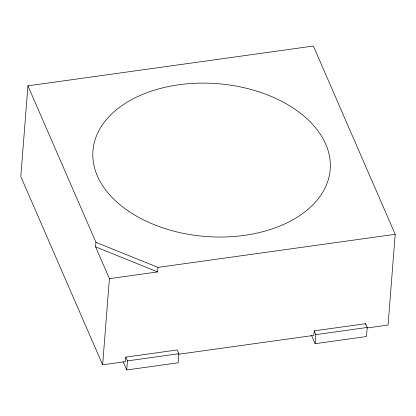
<?xml version="1.0" encoding="UTF-8"?>
<svg xmlns="http://www.w3.org/2000/svg" width="416" height="416" viewBox="0 0 416 416"><rect width="100%" height="100%" fill="white"/><g stroke="black" fill="none" stroke-linecap="round" stroke-linejoin="round"><path stroke-width="0.62" d="M367.13 327.964L388.06 325.047L395.2 234.312L313.368 46.041L27.94 85.831L20.8 176.566L102.632 364.837L125.466 361.655L125.824 357.12L177.2 349.955L178.838 353.725L178.126 362.794L126.745 369.959L123.131 361.634M102.632 364.837L109.418 278.642L95.602 246.86L95.961 242.325L27.94 85.831M126.745 369.959L127.462 360.885L125.824 357.12M109.418 278.642L157.602 271.924L157.96 267.389L95.961 242.325M311.511 335.374L315.13 343.694L366.506 336.534L367.219 327.46L365.581 323.695L314.205 330.855L313.846 335.395L178.776 354.224M315.13 343.694L315.843 334.62L314.205 330.855M365.492 324.828L365.581 323.695M157.96 267.389L395.2 234.312M127.462 360.885L178.838 353.725M315.843 334.62L367.219 327.46M95.602 246.86L157.602 271.924M129.064 211.515A118.986 76.643 4.5 0 0 326.81 183.945A118.986 76.643 4.5 0 0 178.838 84.765A118.986 76.643 4.5 0 0 129.064 211.515"/></g></svg>
